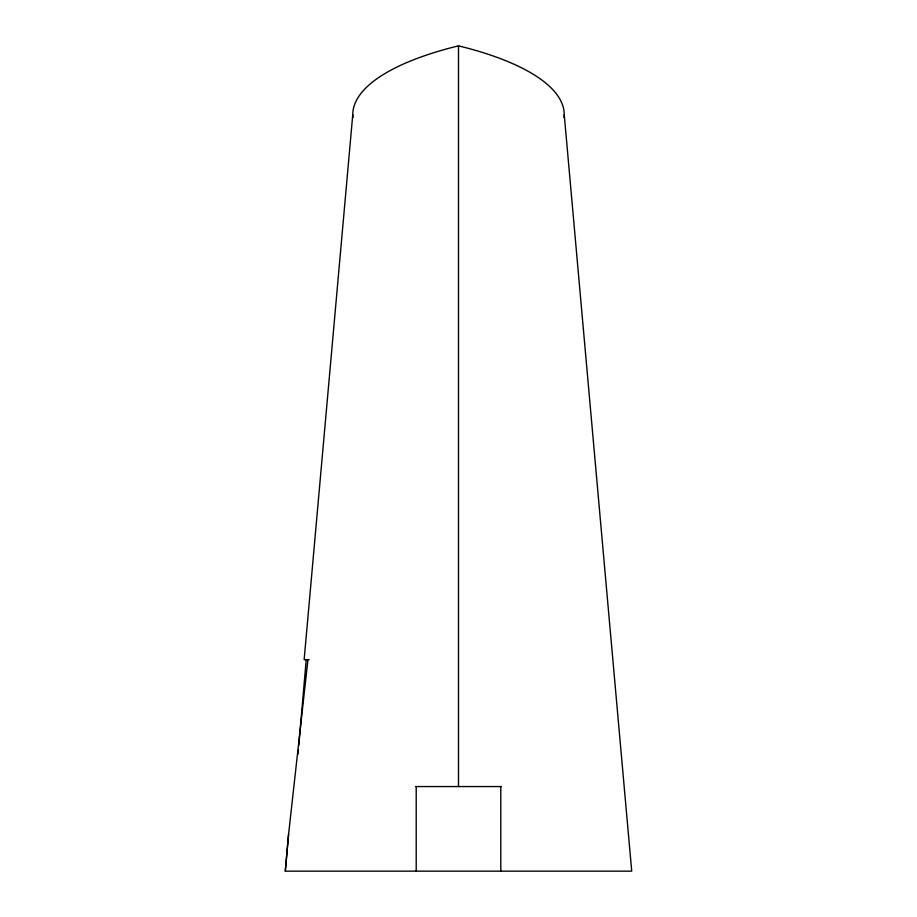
<?xml version="1.0" encoding="UTF-8"?>
<svg xmlns="http://www.w3.org/2000/svg" width="917" height="917" viewBox="0 0 917 917"><rect width="100%" height="100%" fill="white"/><g stroke="black" fill="none" stroke-linecap="round" stroke-linejoin="round"><path stroke-width="1.38" d="M307.963 659.655L288.603 833.989L285.302 871.15L631.71 871.15L564.242 114.705A264.36 86.072 0 0 0 458.5 45.85A264.36 86.072 0 0 0 352.758 114.705L304.146 659.655L309.086 659.655M298.117 754.049L298.449 749.785M298.782 745.521L306.232 659.655M564.024 117.548L564.242 114.705M285.29 871.15L288.603 833.989M415.539 786.557L501.461 786.557M352.758 114.705L352.976 117.548M500.797 786.557L500.797 871.15M458.5 45.85L458.5 786.557M416.203 786.557L416.203 871.15"/></g></svg>
